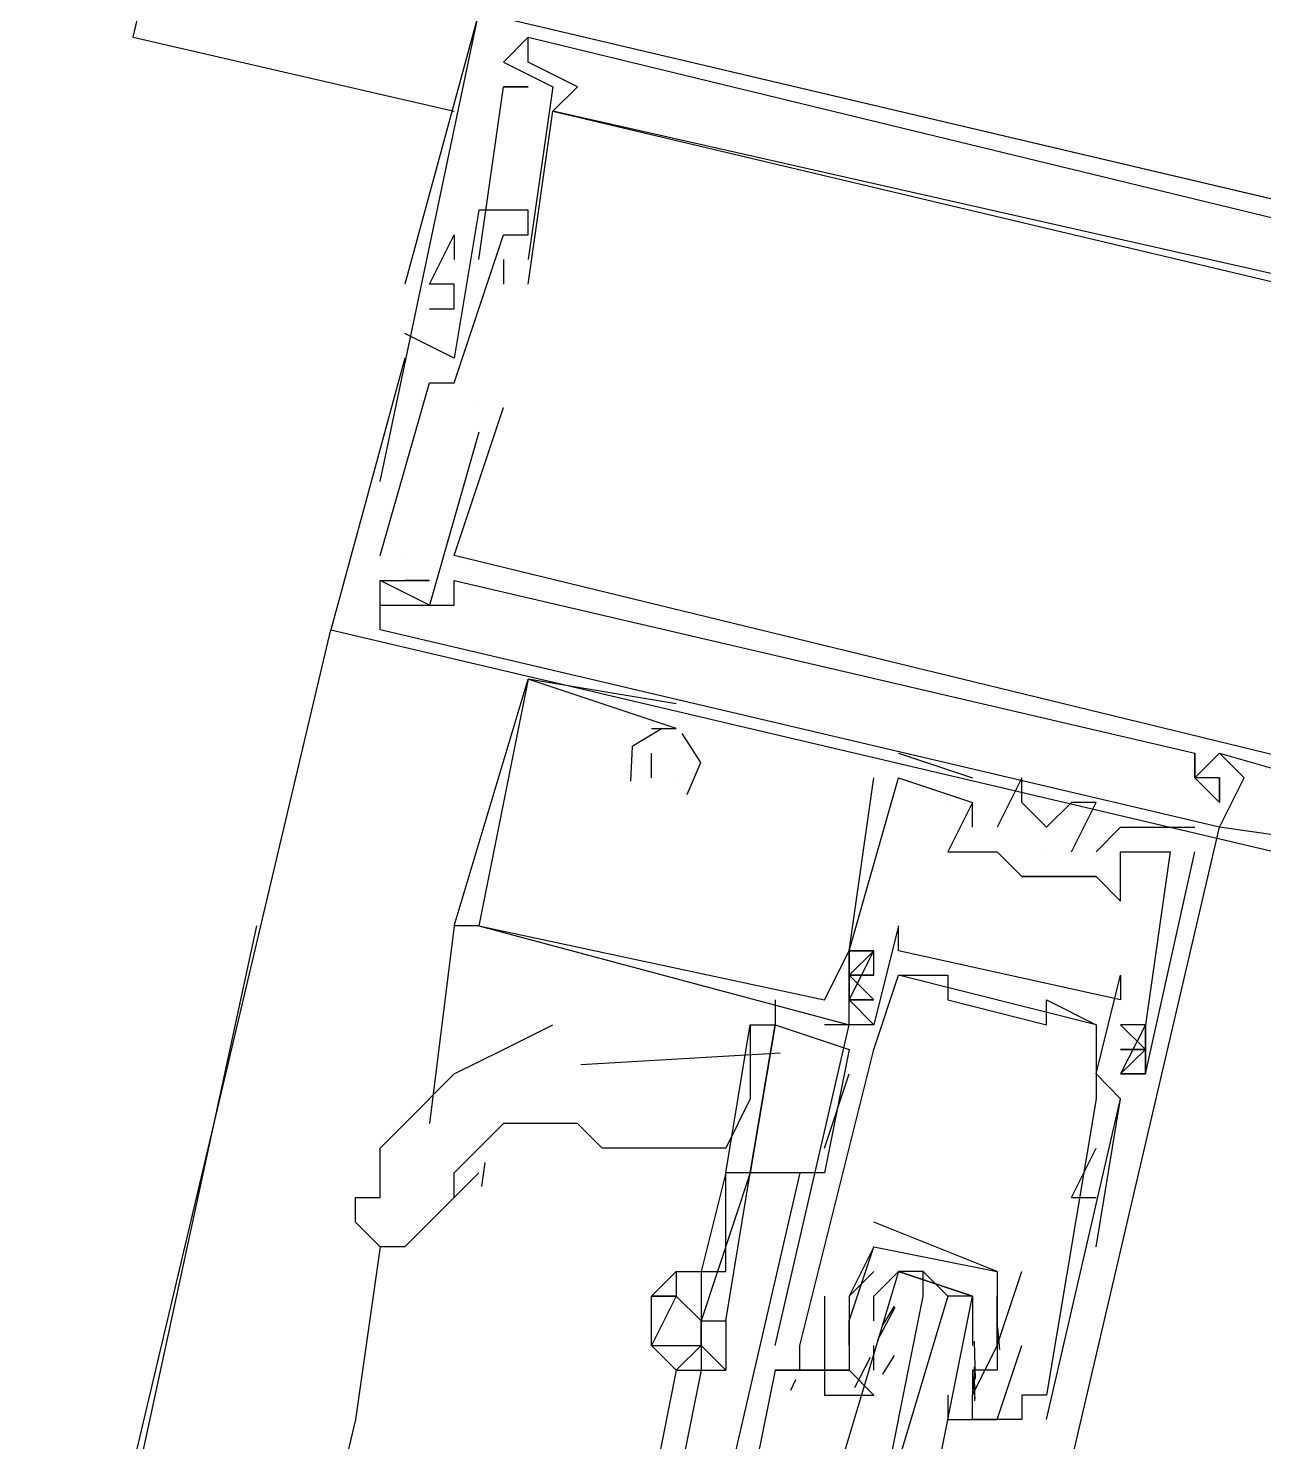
# Model space of a CAD drawing. Header units: feet. Extents: x -84 to 198, y -22 to 181.
# Drawn here: x 67.943 to 68.611, y 17.939 to 18.703 of the extents above; entities that cross this region are included whole.
import ezdxf

# ---------------------------------------------------------------- set-up
doc = ezdxf.new("R2010")
doc.units = ezdxf.units.FT
doc.layers.add('A-LINEA', color=7, linetype='CONTINUOUS')
doc.layers.add('A-MURO-CONCRETO', color=8, linetype='CONTINUOUS')

msp = doc.modelspace()

# ---------------------------------------------------------------- linework, layer by layer
at = {"layer": 'A-LINEA'}
for p, q in [((68, 18.6978), (68.4933, 20.8044)), ((68.1333, 18.4578), (68.1867, 18.7111)), ((68, 18.6978), (68.1733, 18.6578)), ((68.2, 18.6844), (68.2133, 18.6978)), ((68.2, 18.6844), (68.2133, 18.6978)), ((68.2, 18.6844), (68.2133, 18.6978)), ((68.2133, 18.6978), (68.2133, 18.6978)), ((68.2133, 18.6978), (68.2133, 18.6978)), ((68.2133, 18.6978), (68.2133, 18.6978)), ((68.2, 18.6844), (68.2, 18.6844)), ((68.2, 18.6844), (68.2, 18.6844)), ((68.2, 18.6844), (68.2, 18.6844)), ((68.2, 18.6844), (68.2, 18.6844)), ((68.2, 18.6844), (68.2, 18.6844)), ((68.2, 18.6844), (68.2, 18.6844)), ((68.2133, 18.6844), (68.2133, 18.6844)), ((68.2133, 18.6844), (68.2133, 18.6844)), ((68.2133, 18.6844), (68.2133, 18.6844)), ((68.2, 18.6711), (68.2, 18.6711)), ((68.2, 18.6711), (68.2, 18.6711)), ((68.2, 18.6711), (68.2, 18.6711)), ((68.2, 18.6711), (68.2, 18.6711)), ((68.2, 18.6711), (68.2, 18.6711)), ((68.2, 18.6711), (68.2, 18.6711)), ((68.2133, 18.6711), (68.2133, 18.6711)), ((68.2133, 18.6711), (68.2133, 18.6711)), ((68.2133, 18.6711), (68.2133, 18.6711)), ((68.2267, 18.6711), (68.2267, 18.6711)), ((68.2267, 18.6711), (68.2267, 18.6711)), ((68.2267, 18.6711), (68.2267, 18.6711)), ((68.24, 18.6711), (68.24, 18.6711)), ((68.24, 18.6711), (68.24, 18.6711)), ((68.24, 18.6711), (68.24, 18.6711)), ((68.2267, 18.6578), (68.2267, 18.6578)), ((68.2267, 18.6578), (68.2267, 18.6578)), ((68.2267, 18.6578), (68.2267, 18.6578)), ((68.2267, 18.6578), (68.2267, 18.6578)), ((68.2267, 18.6578), (68.2267, 18.6578)), ((68.2267, 18.6578), (68.2267, 18.6578)), ((68.1867, 18.6044), (68.1867, 18.6044)), ((68.1867, 18.6044), (68.1867, 18.6044)), ((68.1867, 18.6044), (68.1867, 18.6044)), ((68.2, 18.6044), (68.2, 18.6044)), ((68.2, 18.6044), (68.2, 18.6044)), ((68.2, 18.6044), (68.2, 18.6044)), ((68.2133, 18.6044), (68.2133, 18.6044)), ((68.2133, 18.6044), (68.2133, 18.6044)), ((68.2133, 18.6044), (68.2133, 18.6044)), ((68.1733, 18.5911), (68.1733, 18.5911)), ((68.1733, 18.5911), (68.1733, 18.5911)), ((68.1733, 18.5911), (68.1733, 18.5911)), ((68.2, 18.5911), (68.2, 18.5911)), ((68.2, 18.5911), (68.2, 18.5911)), ((68.2, 18.5911), (68.2, 18.5911)), ((68.2133, 18.5911), (68.2133, 18.5911)), ((68.2133, 18.5911), (68.2133, 18.5911)), ((68.2133, 18.5911), (68.2133, 18.5911)), ((68.1733, 18.5778), (68.1733, 18.5778)), ((68.1733, 18.5778), (68.1733, 18.5778)), ((68.1733, 18.5778), (68.1733, 18.5778)), ((68.1867, 18.5778), (68.1867, 18.5778)), ((68.1867, 18.5778), (68.1867, 18.5778)), ((68.1867, 18.5778), (68.1867, 18.5778)), ((68.2, 18.5778), (68.2, 18.5644)), ((68.2, 18.5778), (68.2, 18.5778)), ((68.2, 18.5778), (68.2, 18.5644)), ((68.2, 18.5778), (68.2, 18.5778)), ((68.2, 18.5778), (68.2, 18.5644)), ((68.2, 18.5778), (68.2, 18.5778)), ((68.2133, 18.5778), (68.2133, 18.5778)), ((68.2133, 18.5778), (68.2133, 18.5778)), ((68.2133, 18.5778), (68.2133, 18.5778)), ((68.1467, 18.5644), (68.1467, 18.5644)), ((68.1467, 18.5644), (68.1467, 18.5644)), ((68.1467, 18.5644), (68.1467, 18.5644)), ((68.16, 18.5644), (68.16, 18.5644)), ((68.16, 18.5644), (68.16, 18.5644)), ((68.16, 18.5644), (68.16, 18.5644)), ((68.16, 18.5644), (68.16, 18.5644)), ((68.16, 18.5644), (68.16, 18.5644)), ((68.16, 18.5644), (68.16, 18.5644)), ((68.1733, 18.5644), (68.1733, 18.5644)), ((68.1733, 18.5644), (68.1733, 18.5644)), ((68.1733, 18.5644), (68.1733, 18.5644)), ((68.2, 18.5644), (68.2, 18.5644)), ((68.2, 18.5644), (68.2, 18.5644)), ((68.2, 18.5644), (68.2, 18.5644)), ((68.2133, 18.5644), (68.2133, 18.5644)), ((68.2133, 18.5644), (68.2133, 18.5644)), ((68.2133, 18.5644), (68.2133, 18.5644)), ((68.16, 18.5511), (68.16, 18.5511)), ((68.16, 18.5511), (68.16, 18.5511)), ((68.16, 18.5511), (68.16, 18.5511)), ((68.1733, 18.5511), (68.1733, 18.5511)), ((68.1733, 18.5511), (68.1733, 18.5511)), ((68.1733, 18.5511), (68.1733, 18.5511)), ((68.1467, 18.5378), (68.1467, 18.5378)), ((68.1467, 18.5378), (68.1467, 18.5378)), ((68.1467, 18.5378), (68.1467, 18.5378)), ((68.1467, 18.5244), (68.1467, 18.5244)), ((68.1467, 18.5244), (68.1467, 18.5244)), ((68.1467, 18.5244), (68.1467, 18.5244)), ((68.1733, 18.5244), (68.1733, 18.5244)), ((68.1733, 18.5244), (68.1733, 18.5244)), ((68.1733, 18.5244), (68.1733, 18.5244)), ((68.16, 18.5111), (68.16, 18.5111)), ((68.16, 18.5111), (68.16, 18.5111)), ((68.16, 18.5111), (68.16, 18.5111)), ((68.1733, 18.5111), (68.1733, 18.5111)), ((68.1733, 18.5111), (68.1733, 18.5111)), ((68.1733, 18.5111), (68.1733, 18.5111)), ((68.1867, 18.4978), (68.1867, 18.4978)), ((68.1867, 18.4978), (68.1867, 18.4978)), ((68.1867, 18.4978), (68.1867, 18.4978)), ((68.1867, 18.4978), (68.1867, 18.4978)), ((68.1867, 18.4978), (68.1867, 18.4978)), ((68.1867, 18.4978), (68.1867, 18.4978)), ((68.2, 18.4978), (68.2, 18.4978)), ((68.2, 18.4978), (68.2, 18.4978)), ((68.2, 18.4978), (68.2, 18.4978)), ((68.1867, 18.4844), (68.1867, 18.4844)), ((68.1867, 18.4844), (68.1867, 18.4844)), ((68.1867, 18.4844), (68.1867, 18.4844)), ((68.1333, 18.4178), (68.1333, 18.4178)), ((68.1333, 18.4178), (68.1333, 18.4178)), ((68.1333, 18.4178), (68.1333, 18.4178)), ((68.1467, 18.4178), (68.1467, 18.4178)), ((68.1467, 18.4178), (68.1467, 18.4178)), ((68.1467, 18.4178), (68.1467, 18.4178)), ((68.1733, 18.4178), (68.1733, 18.4178)), ((68.1733, 18.4178), (68.1733, 18.4178)), ((68.1733, 18.4178), (68.1733, 18.4178)), ((68.1333, 18.4044), (68.1333, 18.4044)), ((68.1333, 18.4044), (68.1333, 18.4044)), ((68.1333, 18.4044), (68.1333, 18.4044)), ((68.1333, 18.4044), (68.1333, 18.4044)), ((68.1333, 18.4044), (68.1333, 18.4044)), ((68.1333, 18.4044), (68.1333, 18.4044)), ((68.1467, 18.4044), (68.1467, 18.4044)), ((68.1467, 18.4044), (68.1467, 18.4044)), ((68.1467, 18.4044), (68.1467, 18.4044)), ((68.16, 18.4044), (68.16, 18.4044)), ((68.16, 18.4044), (68.16, 18.4044)), ((68.16, 18.4044), (68.16, 18.4044)), ((68.1733, 18.4044), (68.1733, 18.4044)), ((68.1733, 18.4044), (68.1733, 18.4044)), ((68.1733, 18.4044), (68.1733, 18.4044)), ((68.1333, 18.3911), (68.1333, 18.3911)), ((68.1333, 18.3911), (68.1333, 18.3911)), ((68.1333, 18.3911), (68.1333, 18.3911)), ((68.1467, 18.3911), (68.1467, 18.3911)), ((68.1467, 18.3911), (68.1467, 18.3911)), ((68.1467, 18.3911), (68.1467, 18.3911)), ((68.16, 18.3911), (68.16, 18.3911)), ((68.16, 18.3911), (68.16, 18.3911)), ((68.16, 18.3911), (68.16, 18.3911)), ((68.1733, 18.3911), (68.1733, 18.3911)), ((68.1733, 18.3911), (68.1733, 18.3911)), ((68.1733, 18.3911), (68.1733, 18.3911)), ((66.36, 10.9911), (68.1067, 18.3778)), ((68.1067, 18.3778), (68.1067, 18.3778)), ((68.1067, 18.3778), (68.1067, 18.3778)), ((68.1067, 18.3778), (68.1067, 18.3778)), ((68.1333, 18.3778), (68.1333, 18.3778)), ((68.1333, 18.3778), (68.1333, 18.3778)), ((68.1333, 18.3778), (68.1333, 18.3778)), ((68.1733, 18.2178), (68.2133, 18.3511)), ((68.1733, 18.2178), (68.2133, 18.3511)), ((68.1733, 18.2178), (68.2133, 18.3511)), ((68.2933, 18.3378), (68.2133, 18.3511)), ((68.2133, 18.3511), (68.2133, 18.3511)), ((68.2133, 18.3511), (68.2133, 18.3511)), ((68.2933, 18.3378), (68.2133, 18.3511)), ((68.2133, 18.3511), (68.2133, 18.3511)), ((68.2133, 18.3511), (68.2133, 18.3511)), ((68.2933, 18.3378), (68.2133, 18.3511)), ((68.2133, 18.3511), (68.2133, 18.3511)), ((68.2133, 18.3511), (68.2133, 18.3511)), ((68.2933, 18.3378), (68.2933, 18.3378)), ((68.2933, 18.3378), (68.2933, 18.3378)), ((68.2933, 18.3378), (68.2933, 18.3378)), ((68.28, 18.3244), (68.28, 18.3244)), ((68.28, 18.3244), (68.28, 18.3244)), ((68.28, 18.3244), (68.28, 18.3244)), ((68.2933, 18.3244), (68.2933, 18.3244)), ((68.2933, 18.3244), (68.2933, 18.3244)), ((68.2933, 18.3244), (68.2933, 18.3244)), ((68.2933, 18.3244), (68.2933, 18.3244)), ((68.2933, 18.3244), (68.2933, 18.3244)), ((68.2933, 18.3244), (68.2933, 18.3244)), ((68.2933, 18.3244), (68.2933, 18.3244)), ((68.2933, 18.3244), (68.2933, 18.3244)), ((68.2933, 18.3244), (68.2933, 18.3244)), ((68.28, 18.3111), (68.28, 18.3111)), ((68.28, 18.3111), (68.28, 18.3111)), ((68.28, 18.3111), (68.28, 18.3111)), ((68.4133, 18.3111), (68.4533, 18.2978)), ((68.4133, 18.3111), (68.4133, 18.3111)), ((68.4133, 18.3111), (68.4533, 18.2978)), ((68.4133, 18.3111), (68.4133, 18.3111)), ((68.4133, 18.3111), (68.4533, 18.2978)), ((68.4133, 18.3111), (68.4133, 18.3111)), ((68.5733, 18.3111), (68.5733, 18.3111)), ((68.5733, 18.3111), (68.5733, 18.3111)), ((68.5733, 18.3111), (68.5733, 18.3111)), ((68.5867, 18.3111), (68.5867, 18.3111)), ((68.5867, 18.3111), (68.5867, 18.3111)), ((68.5867, 18.3111), (68.5867, 18.3111)), ((68.5867, 18.3111), (68.5867, 18.3111)), ((68.5867, 18.3111), (68.5867, 18.3111)), ((68.5867, 18.3111), (68.5867, 18.3111)), ((68.28, 18.2978), (68.28, 18.2978)), ((68.28, 18.2978), (68.28, 18.2978)), ((68.28, 18.2978), (68.28, 18.2978)), ((68.2933, 18.2978), (68.2933, 18.2978)), ((68.2933, 18.2978), (68.2933, 18.2978)), ((68.2933, 18.2978), (68.2933, 18.2978)), ((68.2933, 18.2978), (68.2933, 18.2978)), ((68.2933, 18.2978), (68.2933, 18.2978)), ((68.2933, 18.2978), (68.2933, 18.2978)), ((68.4, 18.2978), (68.4, 18.2978)), ((68.4, 18.2978), (68.4, 18.2978)), ((68.4, 18.2978), (68.4, 18.2978)), ((68.4133, 18.2978), (68.4133, 18.2978)), ((68.4133, 18.2978), (68.4133, 18.2978)), ((68.4133, 18.2978), (68.4133, 18.2978)), ((68.4133, 18.2978), (68.4133, 18.2978)), ((68.4133, 18.2978), (68.4133, 18.2978)), ((68.4133, 18.2978), (68.4133, 18.2978)), ((68.4533, 18.2978), (68.4533, 18.2978)), ((68.4533, 18.2978), (68.4533, 18.2978)), ((68.4533, 18.2978), (68.4533, 18.2978)), ((68.48, 18.2978), (68.48, 18.2978)), ((68.48, 18.2978), (68.48, 18.2978)), ((68.48, 18.2978), (68.48, 18.2978)), ((68.5733, 18.2978), (68.5733, 18.2978)), ((68.5733, 18.2978), (68.5733, 18.2978)), ((68.5733, 18.2978), (68.5733, 18.2978)), ((68.5733, 18.2978), (68.5733, 18.2978)), ((68.5733, 18.2978), (68.5733, 18.2978)), ((68.5733, 18.2978), (68.5733, 18.2978)), ((68.5867, 18.2978), (68.5867, 18.2978)), ((68.5867, 18.2978), (68.5867, 18.2844)), ((68.5867, 18.2978), (68.5867, 18.2978)), ((68.5867, 18.2978), (68.5867, 18.2978)), ((68.5867, 18.2978), (68.5867, 18.2844)), ((68.5867, 18.2978), (68.5867, 18.2978)), ((68.5867, 18.2978), (68.5867, 18.2978)), ((68.5867, 18.2978), (68.5867, 18.2844)), ((68.5867, 18.2978), (68.5867, 18.2978)), ((68.6, 18.2978), (68.6, 18.2978)), ((68.6, 18.2978), (68.6, 18.2978)), ((68.6, 18.2978), (68.6, 18.2978)), ((68.44, 18.2844), (68.44, 18.2844)), ((68.44, 18.2844), (68.44, 18.2844)), ((68.44, 18.2844), (68.44, 18.2844)), ((68.4533, 18.2844), (68.4533, 18.2844)), ((68.4533, 18.2844), (68.4533, 18.2844)), ((68.4533, 18.2844), (68.4533, 18.2844)), ((68.4533, 18.2844), (68.4533, 18.2844)), ((68.4533, 18.2844), (68.4533, 18.2844)), ((68.4533, 18.2844), (68.4533, 18.2844)), ((68.48, 18.2844), (68.48, 18.2844)), ((68.48, 18.2844), (68.48, 18.2844)), ((68.48, 18.2844), (68.48, 18.2844)), ((68.5067, 18.2844), (68.5067, 18.2844)), ((68.5067, 18.2844), (68.5067, 18.2844)), ((68.5067, 18.2844), (68.5067, 18.2844)), ((68.52, 18.2844), (68.52, 18.2844)), ((68.52, 18.2844), (68.52, 18.2844)), ((68.52, 18.2844), (68.52, 18.2844)), ((68.5867, 18.2844), (68.5867, 18.2844)), ((68.5867, 18.2844), (68.5867, 18.2844)), ((68.5867, 18.2844), (68.5867, 18.2844)), ((68.5867, 18.2844), (68.5867, 18.2844)), ((68.5867, 18.2844), (68.5867, 18.2844)), ((68.5867, 18.2844), (68.5867, 18.2844)), ((68.4533, 18.2711), (68.4533, 18.2711)), ((68.4533, 18.2711), (68.4533, 18.2711)), ((68.4533, 18.2711), (68.4533, 18.2711)), ((68.4667, 18.2711), (68.4667, 18.2711)), ((68.4667, 18.2711), (68.4667, 18.2711)), ((68.4667, 18.2711), (68.4667, 18.2711)), ((68.4933, 18.2711), (68.4933, 18.2711)), ((68.4933, 18.2711), (68.4933, 18.2711)), ((68.4933, 18.2711), (68.4933, 18.2711)), ((68.4933, 17.8711), (68.5867, 18.2711)), ((68.5333, 18.2711), (68.5333, 18.2711)), ((68.5333, 18.2711), (68.5333, 18.2711)), ((68.5333, 18.2711), (68.5333, 18.2711)), ((68.5733, 18.2711), (68.5733, 18.2711)), ((68.5733, 18.2711), (68.5733, 18.2711)), ((68.5733, 18.2711), (68.5733, 18.2711)), ((68.5867, 18.2711), (68.5867, 18.2711)), ((68.5867, 18.2711), (68.5867, 18.2711)), ((68.5867, 18.2711), (68.5867, 18.2711)), ((68.5867, 18.2711), (68.5867, 18.2711)), ((68.5867, 18.2711), (68.5867, 18.2711)), ((68.5867, 18.2711), (68.5867, 18.2711)), ((68.6, 18.2711), (68.6, 18.2711)), ((68.6, 18.2711), (68.6, 18.2711)), ((68.6, 18.2711), (68.6, 18.2711)), ((68.44, 18.2578), (68.44, 18.2578)), ((68.44, 18.2578), (68.44, 18.2578)), ((68.44, 18.2578), (68.44, 18.2578)), ((68.4533, 18.2578), (68.4533, 18.2578)), ((68.4533, 18.2578), (68.4667, 18.2578)), ((68.4533, 18.2578), (68.4533, 18.2578)), ((68.4533, 18.2578), (68.4533, 18.2578)), ((68.4667, 18.2578), (68.4667, 18.2578)), ((68.4667, 18.2578), (68.4667, 18.2578)), ((68.4667, 18.2578), (68.4667, 18.2578)), ((68.4933, 18.2578), (68.4933, 18.2578)), ((68.4933, 18.2578), (68.4933, 18.2578)), ((68.4933, 18.2578), (68.4933, 18.2578)), ((68.5067, 18.2578), (68.5067, 18.2578)), ((68.5067, 18.2578), (68.5067, 18.2578)), ((68.5067, 18.2578), (68.5067, 18.2578)), ((68.52, 18.2578), (68.52, 18.2578)), ((68.52, 18.2578), (68.52, 18.2578)), ((68.52, 18.2578), (68.52, 18.2578)), ((68.5333, 18.2578), (68.5333, 18.2578)), ((68.5333, 18.2578), (68.5333, 18.2578)), ((68.5333, 18.2578), (68.5333, 18.2578)), ((68.56, 18.2578), (68.56, 18.2578)), ((68.56, 18.2578), (68.56, 18.2578)), ((68.56, 18.2578), (68.56, 18.2578)), ((68.5733, 18.2578), (68.5733, 18.2578)), ((68.5733, 18.2578), (68.5733, 18.2578)), ((68.5733, 18.2578), (68.5733, 18.2578)), ((68.48, 18.2444), (68.48, 18.2444)), ((68.48, 18.2444), (68.4933, 18.2444)), ((68.48, 18.2444), (68.48, 18.2444)), ((68.48, 18.2444), (68.48, 18.2444)), ((68.4933, 18.2444), (68.4933, 18.2444)), ((68.4933, 18.2444), (68.4933, 18.2444)), ((68.4933, 18.2444), (68.4933, 18.2444)), ((68.5067, 18.2444), (68.5067, 18.2444)), ((68.5067, 18.2444), (68.5067, 18.2444)), ((68.5067, 18.2444), (68.5067, 18.2444)), ((68.52, 18.2444), (68.52, 18.2444)), ((68.52, 18.2444), (68.52, 18.2444)), ((68.52, 18.2444), (68.52, 18.2444)), ((68.5333, 18.2311), (68.5333, 18.2311)), ((68.5333, 18.2311), (68.5333, 18.2311)), ((68.5333, 18.2311), (68.5333, 18.2311)), ((67.96, 17.7244), (68.0667, 18.2178)), ((68.1733, 18.2178), (68.16, 18.1111)), ((68.1867, 18.2178), (68.1733, 18.2178)), ((68.1733, 18.2178), (68.1733, 18.2178)), ((68.1867, 18.2178), (68.1733, 18.2178)), ((68.1733, 18.2178), (68.1733, 18.2178)), ((68.1867, 18.2178), (68.1733, 18.2178)), ((68.1733, 18.2178), (68.1733, 18.2178)), ((68.1867, 18.2178), (68.1867, 18.2178)), ((68.1867, 18.2178), (68.1867, 18.2178)), ((68.1867, 18.2178), (68.1867, 18.2178)), ((68.1867, 18.2178), (68.1867, 18.2178)), ((68.1867, 18.2178), (68.1867, 18.2178)), ((68.1867, 18.2178), (68.1867, 18.2178)), ((68.4133, 18.2178), (68.4133, 18.2178)), ((68.3867, 18.2044), (68.3867, 18.2044)), ((68.3867, 18.2044), (68.3867, 18.2044)), ((68.3867, 18.2044), (68.3867, 18.2044)), ((68.3867, 18.2044), (68.3867, 18.2044)), ((68.3867, 18.2044), (68.3867, 18.2044)), ((68.3867, 18.2044), (68.3867, 18.2044)), ((68.3867, 18.2044), (68.3867, 18.2044)), ((68.3867, 18.2044), (68.3867, 18.2044)), ((68.3867, 18.2044), (68.3867, 18.2044)), ((68.4, 18.2044), (68.4, 18.2044)), ((68.4, 18.2044), (68.4, 18.2044)), ((68.4, 18.2044), (68.4, 18.2044)), ((68.4, 18.2044), (68.4, 18.2044)), ((68.4, 18.2044), (68.4, 18.2044)), ((68.4, 18.2044), (68.4, 18.2044)), ((68.4133, 18.2044), (68.4133, 18.2044)), ((68.3867, 18.1911), (68.4, 18.1911)), ((68.4, 18.1911), (68.3867, 18.1911)), ((68.3867, 18.1911), (68.3867, 18.1911)), ((68.3867, 18.1911), (68.4, 18.1911)), ((68.4, 18.1911), (68.3867, 18.1911)), ((68.3867, 18.1911), (68.3867, 18.1911)), ((68.3867, 18.1911), (68.4, 18.1911)), ((68.4, 18.1911), (68.3867, 18.1911)), ((68.3867, 18.1911), (68.3867, 18.1911)), ((68.4, 18.1911), (68.4, 18.1911)), ((68.4, 18.1911), (68.4, 18.1911)), ((68.4, 18.1911), (68.4, 18.1911)), ((68.4, 18.1911), (68.4, 18.1911)), ((68.4, 18.1911), (68.4, 18.1911)), ((68.4, 18.1911), (68.4, 18.1911)), ((68.4133, 18.1911), (68.4133, 18.1911)), ((68.52, 18.1644), (68.4133, 18.1911)), ((68.52, 18.1644), (68.4133, 18.1911)), ((68.52, 18.1644), (68.4133, 18.1911)), ((68.4267, 18.1911), (68.4267, 18.1911)), ((68.44, 18.1911), (68.44, 18.1911)), ((68.5333, 18.1911), (68.5333, 18.1911)), ((68.3467, 18.1778), (68.3467, 18.1644)), ((68.3733, 18.1778), (68.3733, 18.1778)), ((68.3733, 18.1778), (68.3733, 18.1778)), ((68.3733, 18.1778), (68.3733, 18.1778)), ((68.3867, 18.1778), (68.4, 18.1644)), ((68.3867, 18.1778), (68.3867, 18.1778)), ((68.3867, 18.1778), (68.4, 18.1644)), ((68.3867, 18.1778), (68.3867, 18.1778)), ((68.3867, 18.1778), (68.4, 18.1644)), ((68.3867, 18.1778), (68.3867, 18.1778)), ((68.44, 18.1778), (68.44, 18.1778)), ((68.4933, 18.1778), (68.4933, 18.1778)), ((68.5333, 18.1778), (68.5333, 18.1778)), ((68.3467, 17.9911), (68.3867, 18.1644)), ((68.3867, 18.1644), (68.3733, 18.1644)), ((68.3867, 18.1644), (68.3867, 18.1644)), ((68.3867, 18.1644), (68.3867, 18.1644)), ((68.3867, 18.1644), (68.3867, 18.1644)), ((68.3867, 18.1644), (68.3867, 18.1644)), ((68.4, 18.1644), (68.4, 18.1644)), ((68.4933, 18.1644), (68.4933, 18.1644)), ((68.52, 18.1644), (68.52, 18.1644)), ((68.5467, 18.1644), (68.5333, 18.1644)), ((68.5467, 18.1644), (68.5467, 18.1644)), ((68.5467, 18.1644), (68.5467, 18.1644)), ((68.5467, 18.1644), (68.5467, 18.1644)), ((68.5467, 18.1644), (68.5467, 18.1644)), ((68.5467, 18.1644), (68.5467, 18.1644)), ((68.5467, 18.1644), (68.5467, 18.1644)), ((68.5467, 18.1644), (68.5467, 18.1511)), ((68.3495, 18.149), (68.2418, 18.1428)), ((68.3867, 18.1511), (68.3733, 18.0844)), ((68.4, 18.1511), (68.4, 18.1511)), ((68.5467, 18.1511), (68.5467, 18.1511)), ((68.5467, 18.1511), (68.5467, 18.1511)), ((68.5467, 18.1511), (68.5467, 18.1511)), ((68.3733, 18.0978), (68.3867, 18.1378)), ((68.52, 18.1378), (68.52, 18.1378)), ((68.5333, 18.1378), (68.5333, 18.1378)), ((68.5333, 18.1378), (68.5333, 18.1378)), ((68.5333, 18.1378), (68.5333, 18.1378)), ((68.5333, 18.1378), (68.5333, 18.1378)), ((68.5333, 18.1378), (68.5333, 18.1378)), ((68.5333, 18.1378), (68.5333, 18.1378)), ((68.5333, 18.1378), (68.5333, 18.1378)), ((68.5467, 18.1378), (68.5467, 18.1378)), ((68.5467, 18.1378), (68.5467, 18.1378)), ((68.5467, 18.1378), (68.5467, 18.1378)), ((68.5467, 18.1378), (68.5467, 18.1378)), ((68.5467, 18.1378), (68.5467, 18.1378)), ((68.5467, 18.1378), (68.5467, 18.1378)), ((68.5467, 18.1378), (68.5467, 18.1378)), ((68.5467, 18.1378), (68.5467, 18.1378)), ((68.5467, 18.1378), (68.5467, 18.1378)), ((68.16, 18.1244), (68.16, 18.1244)), ((68.52, 18.1244), (68.52, 18.1244)), ((68.52, 18.0444), (68.5333, 18.1244)), ((68.52, 18.0444), (68.5333, 18.1244)), ((68.5333, 18.1244), (68.5333, 18.1244)), ((68.32, 18.0978), (68.32, 18.0978)), ((68.32, 18.0978), (68.32, 18.0978)), ((68.32, 18.0978), (68.32, 18.0978)), ((68.5067, 18.0711), (68.52, 18.0978)), ((68.52, 18.0978), (68.52, 18.0978)), ((68.1899, 18.09), (68.1881, 18.0771)), ((68.1867, 18.0844), (68.1733, 18.0711)), ((68.32, 18.0844), (68.3067, 18.0311)), ((68.36, 18.0844), (68.32, 17.9111)), ((68.32, 18.0311), (68.32, 18.0844)), ((68.3333, 18.0844), (68.3333, 18.0844)), ((68.5067, 18.0711), (68.52, 18.0711)), ((68.4, 18.0578), (68.4, 18.0578)), ((68.1333, 18.0444), (68.12, 17.9511)), ((68.4, 18.0444), (68.4, 18.0444)), ((68.4, 18.0444), (68.4, 18.0444)), ((68.4533, 18.0178), (68.4133, 18.0311)), ((68.4267, 18.0311), (68.44, 18.0178)), ((68.4667, 18.0311), (68.4667, 18.0311)), ((68.4667, 18.0311), (68.4667, 18.0311)), ((68.48, 18.0311), (68.48, 18.0311)), ((68.28, 18.0178), (68.28, 18.0178)), ((68.3733, 18.0178), (68.3733, 18.0178)), ((68.3867, 18.0178), (68.3867, 18.0178)), ((68.4, 18.0178), (68.4, 18.0178)), ((68.402, 17.9939), (68.4116, 18.0119)), ((68.4048, 18.0022), (68.4111, 18.0124)), ((68.3867, 18.0044), (68.3867, 18.0044)), ((68.3867, 18.0044), (68.3867, 18.0044)), ((68.4533, 18.0044), (68.4533, 18.0044)), ((68.4668, 18.0009), (68.4678, 17.989)), ((68.3467, 17.9911), (68.3467, 17.9911)), ((68.36, 17.9911), (68.36, 17.9911)), ((68.36, 17.9911), (68.36, 17.9911)), ((68.3867, 17.9911), (68.3867, 17.9911)), ((68.4, 17.9911), (68.4, 17.9911)), ((68.4, 17.9778), (68.4, 17.9911)), ((68.4542, 17.9934), (68.4548, 17.973)), ((68.4667, 17.9911), (68.4667, 17.9911)), ((68.4667, 17.9911), (68.4667, 17.9911)), ((68.48, 17.9911), (68.48, 17.9911)), ((68.3897, 17.9685), (68.3982, 17.9848)), ((68.4048, 17.9756), (68.4111, 17.9857)), ((68.2933, 17.9778), (68.28, 17.9111)), ((68.3067, 17.9778), (68.2933, 17.9111)), ((68.3467, 17.9778), (68.3467, 17.9778)), ((68.3467, 17.9778), (68.36, 17.9778)), ((68.3467, 17.9778), (68.36, 17.9778)), ((68.3467, 17.9778), (68.36, 17.9778)), ((68.3551, 17.9671), (68.3579, 17.9727)), ((68.3551, 17.9671), (68.3579, 17.9727)), ((68.3551, 17.9671), (68.3579, 17.9727)), ((68.36, 17.9778), (68.36, 17.9778)), ((68.3733, 17.9778), (68.3733, 17.9778)), ((68.3867, 17.9778), (68.3867, 17.9778)), ((68.4, 17.9778), (68.4, 17.9778)), ((68.4533, 17.9778), (68.4533, 17.9778)), ((68.4533, 17.9778), (68.4533, 17.9644)), ((68.4533, 17.9778), (68.4533, 17.9778)), ((68.4535, 17.9742), (68.4545, 17.9624)), ((68.4541, 17.9796), (68.4544, 17.9613)), ((68.4667, 17.9778), (68.4667, 17.9778)), ((68.4533, 17.9644), (68.4533, 17.9644)), ((68.48, 17.9644), (68.48, 17.9644)), ((68.4933, 17.9644), (68.4933, 17.9644)), ((68.12, 17.9511), (67.36, 14.7778)), ((68.4533, 17.9511), (68.4533, 17.9511)), ((68.4667, 17.9511), (68.4667, 17.9511)), ((68.48, 17.9511), (68.48, 17.9511)), ((68.48, 17.9511), (68.48, 17.9511)), ((68.4933, 17.9511), (68.4933, 17.9511))]:
    msp.add_line(p, q, dxfattribs=at)
for points in [[(72.8667, 19.3111), (72.4933, 17.6978), (68.1867, 18.7111), (68.5733, 20.3378), (72.8667, 19.3111)], [(68.8667, 18.5511), (68.1867, 18.7111), (68.1467, 18.5644)], [(68.8667, 18.5511), (68.1867, 18.7111), (68.1467, 18.5644)], [(68.8667, 18.5511), (68.1867, 18.7111), (68.1467, 18.5644)], [(68.7467, 18.5644), (68.7333, 18.5378), (68.64, 18.5644), (68.64, 18.5778), (68.6533, 18.5778), (68.64, 18.5778), (68.64, 18.5644), (68.2267, 18.6578), (68.24, 18.6711), (68.2133, 18.6844), (68.2133, 18.6978), (68.2, 18.6844), (68.2267, 18.6711), (68.2133, 18.5778)], [(68.7467, 18.5644), (68.7333, 18.5378), (68.64, 18.5644), (68.64, 18.5778), (68.6533, 18.5778), (68.64, 18.5778), (68.64, 18.5644), (68.2267, 18.6578), (68.24, 18.6711), (68.2133, 18.6844), (68.2133, 18.6978), (68.2, 18.6844), (68.2267, 18.6711), (68.2133, 18.5778)], [(68.7467, 18.5644), (68.7333, 18.5378), (68.64, 18.5644), (68.64, 18.5778), (68.6533, 18.5778), (68.64, 18.5778), (68.64, 18.5644), (68.2267, 18.6578), (68.24, 18.6711), (68.2133, 18.6844), (68.2133, 18.6978), (68.2, 18.6844), (68.2267, 18.6711), (68.2133, 18.5778)], [(68.2133, 18.6978), (68.6533, 18.5911), (68.6533, 18.5778), (68.64, 18.5778), (68.64, 18.5644), (68.6533, 18.5644), (68.6667, 18.5911), (68.7467, 18.5644), (68.7333, 18.5111), (68.7467, 18.5111)], [(68.2133, 18.6978), (68.6533, 18.5911), (68.6533, 18.5778), (68.64, 18.5778), (68.64, 18.5644), (68.6533, 18.5644), (68.6667, 18.5911), (68.7467, 18.5644), (68.7333, 18.5111), (68.7467, 18.5111)], [(68.2133, 18.6978), (68.6533, 18.5911), (68.6533, 18.5778), (68.64, 18.5778), (68.64, 18.5644), (68.6533, 18.5644), (68.6667, 18.5911), (68.7467, 18.5644), (68.7333, 18.5111), (68.7467, 18.5111)], [(68.1867, 18.5778), (68.2, 18.6711), (68.2133, 18.6711), (68.2, 18.6711)], [(68.1867, 18.5778), (68.2, 18.6711), (68.2133, 18.6711), (68.2, 18.6711)], [(68.1867, 18.5778), (68.2, 18.6711), (68.2133, 18.6711), (68.2, 18.6711)], [(68.2133, 18.5644), (68.2267, 18.6578), (68.7333, 18.5378), (68.7067, 18.4444), (68.7067, 18.4444), (68.72, 18.4578), (68.7333, 18.5378)], [(68.2133, 18.5644), (68.2267, 18.6578), (68.7333, 18.5378), (68.7067, 18.4444), (68.7067, 18.4444), (68.72, 18.4578), (68.7333, 18.5378)], [(68.2133, 18.5644), (68.2267, 18.6578), (68.7333, 18.5378), (68.7067, 18.4444), (68.7067, 18.4444), (68.72, 18.4578), (68.7333, 18.5378)], [(68.1333, 18.4178), (68.16, 18.5111), (68.1733, 18.5111), (68.2, 18.5911), (68.2133, 18.5911), (68.2133, 18.6044)], [(68.1333, 18.4178), (68.16, 18.5111), (68.1733, 18.5111), (68.2, 18.5911), (68.2133, 18.5911), (68.2133, 18.6044)], [(68.1333, 18.4178), (68.16, 18.5111), (68.1733, 18.5111), (68.2, 18.5911), (68.2133, 18.5911), (68.2133, 18.6044)], [(68.2133, 18.6044), (68.1867, 18.6044), (68.1733, 18.5244), (68.1467, 18.5378)], [(68.2133, 18.6044), (68.1867, 18.6044), (68.1733, 18.5244), (68.1467, 18.5378)], [(68.2133, 18.6044), (68.1867, 18.6044), (68.1733, 18.5244), (68.1467, 18.5378)], [(68.16, 18.5511), (68.1733, 18.5511), (68.1733, 18.5644), (68.16, 18.5644), (68.1733, 18.5911), (68.1733, 18.5778)], [(68.16, 18.5511), (68.1733, 18.5511), (68.1733, 18.5644), (68.16, 18.5644), (68.1733, 18.5911), (68.1733, 18.5778)], [(68.16, 18.5511), (68.1733, 18.5511), (68.1733, 18.5644), (68.16, 18.5644), (68.1733, 18.5911), (68.1733, 18.5778)], [(68.1467, 18.5244), (68.1067, 18.3778), (68.7867, 18.2178)], [(68.1467, 18.5244), (68.1067, 18.3778), (68.7867, 18.2178)], [(68.1467, 18.5244), (68.1067, 18.3778), (68.7867, 18.2178)], [(68.68, 18.2978), (68.6933, 18.3644), (68.7067, 18.3644), (68.6933, 18.3778), (68.6933, 18.3778), (68.6667, 18.2978), (68.1733, 18.4178), (68.2, 18.4978)], [(68.68, 18.2978), (68.6933, 18.3644), (68.7067, 18.3644), (68.6933, 18.3778), (68.6933, 18.3778), (68.6667, 18.2978), (68.1733, 18.4178), (68.2, 18.4978)], [(68.68, 18.2978), (68.6933, 18.3644), (68.7067, 18.3644), (68.6933, 18.3778), (68.6933, 18.3778), (68.6667, 18.2978), (68.1733, 18.4178), (68.2, 18.4978)], [(68.1867, 18.4844), (68.16, 18.3911), (68.1333, 18.4044)], [(68.1867, 18.4844), (68.16, 18.3911), (68.1333, 18.4044)], [(68.1867, 18.4844), (68.16, 18.3911), (68.1333, 18.4044)], [(68.7333, 18.4711), (68.72, 18.4711), (68.7333, 18.4711), (68.68, 18.2578), (68.5867, 18.2711)], [(68.7333, 18.4711), (68.72, 18.4711), (68.7333, 18.4711), (68.68, 18.2578), (68.5867, 18.2711)], [(68.7333, 18.4711), (68.72, 18.4711), (68.7333, 18.4711), (68.68, 18.2578), (68.5867, 18.2711)], [(68.1333, 18.3911), (68.1467, 18.3911), (68.1733, 18.3911), (68.1733, 18.4044), (68.5733, 18.3111), (68.5733, 18.2978), (68.5867, 18.2844), (68.5867, 18.2978), (68.5733, 18.2978), (68.5867, 18.3111), (68.68, 18.2844)], [(68.5867, 18.2711), (68.1333, 18.3778), (68.1333, 18.4044), (68.16, 18.4044), (68.1467, 18.4044)], [(68.1333, 18.3911), (68.1467, 18.3911), (68.1733, 18.3911), (68.1733, 18.4044), (68.5733, 18.3111), (68.5733, 18.2978), (68.5867, 18.2844), (68.5867, 18.2978), (68.5733, 18.2978), (68.5867, 18.3111), (68.68, 18.2844)], [(68.5867, 18.2711), (68.1333, 18.3778), (68.1333, 18.4044), (68.16, 18.4044), (68.1467, 18.4044)], [(68.1333, 18.3911), (68.1467, 18.3911), (68.1733, 18.3911), (68.1733, 18.4044), (68.5733, 18.3111), (68.5733, 18.2978), (68.5867, 18.2844), (68.5867, 18.2978), (68.5733, 18.2978), (68.5867, 18.3111), (68.68, 18.2844)], [(68.5867, 18.2711), (68.1333, 18.3778), (68.1333, 18.4044), (68.16, 18.4044), (68.1467, 18.4044)], [(68.28, 18.3244), (68.2933, 18.3244), (68.2133, 18.3511), (68.1867, 18.2178), (68.3733, 18.1778), (68.3867, 18.2044), (68.3867, 18.2044), (68.4, 18.2978)], [(68.28, 18.3244), (68.2933, 18.3244), (68.2133, 18.3511), (68.1867, 18.2178), (68.3733, 18.1778), (68.3867, 18.2044), (68.3867, 18.2044), (68.4, 18.2978)], [(68.28, 18.3244), (68.2933, 18.3244), (68.2133, 18.3511), (68.1867, 18.2178), (68.3733, 18.1778), (68.3867, 18.2044), (68.3867, 18.2044), (68.4, 18.2978)], [(68.2856, 18.3244), (68.2695, 18.3147), (68.2686, 18.296)], [(68.2856, 18.3244), (68.2695, 18.3147), (68.2686, 18.296)], [(68.2856, 18.3244), (68.2695, 18.3147), (68.2686, 18.296)], [(68.2991, 18.2887), (68.3066, 18.306), (68.2965, 18.3218)], [(68.2991, 18.2887), (68.3066, 18.306), (68.2965, 18.3218)], [(68.2991, 18.2887), (68.3066, 18.306), (68.2965, 18.3218)], [(68.28, 18.2978), (68.28, 18.3111), (68.28, 18.3111)], [(68.28, 18.2978), (68.28, 18.3111), (68.28, 18.3111)], [(68.28, 18.2978), (68.28, 18.3111), (68.28, 18.3111)], [(68.5867, 18.2844), (68.5733, 18.2978), (68.5733, 18.2978), (68.5733, 18.3111)], [(68.5867, 18.2844), (68.5733, 18.2978), (68.5733, 18.2978), (68.5733, 18.3111)], [(68.5867, 18.2844), (68.5733, 18.2978), (68.5733, 18.2978), (68.5733, 18.3111)], [(68.5867, 18.2711), (68.6, 18.2978), (68.5867, 18.3111)], [(68.5867, 18.2711), (68.6, 18.2978), (68.5867, 18.3111)], [(68.5867, 18.2711), (68.6, 18.2978), (68.5867, 18.3111)], [(68.1867, 18.2178), (68.3867, 18.1644), (68.3867, 18.1778), (68.3867, 18.2044), (68.4, 18.2044), (68.3867, 18.1911), (68.4, 18.1911), (68.4, 18.2044), (68.3867, 18.2044), (68.4133, 18.2978), (68.4533, 18.2844)], [(68.1867, 18.2178), (68.3867, 18.1644), (68.3867, 18.1778), (68.3867, 18.2044), (68.4, 18.2044), (68.3867, 18.1911), (68.4, 18.1911), (68.4, 18.2044), (68.3867, 18.2044), (68.4133, 18.2978), (68.4533, 18.2844)], [(68.1867, 18.2178), (68.3867, 18.1644), (68.3867, 18.1778), (68.3867, 18.2044), (68.4, 18.2044), (68.3867, 18.1911), (68.4, 18.1911), (68.4, 18.2044), (68.3867, 18.2044), (68.4133, 18.2978), (68.4533, 18.2844)], [(68.4933, 18.2711), (68.48, 18.2844), (68.48, 18.2978), (68.4667, 18.2711), (68.4667, 18.2711)], [(68.4933, 18.2711), (68.48, 18.2844), (68.48, 18.2978), (68.4667, 18.2711), (68.4667, 18.2711)], [(68.4933, 18.2711), (68.48, 18.2844), (68.48, 18.2978), (68.4667, 18.2711), (68.4667, 18.2711)], [(68.4533, 18.2844), (68.44, 18.2578), (68.4533, 18.2578), (68.4667, 18.2578), (68.48, 18.2444), (68.4933, 18.2444), (68.5067, 18.2444), (68.52, 18.2444), (68.5333, 18.2311), (68.5333, 18.2578), (68.56, 18.2578), (68.5467, 18.1644), (68.5467, 18.1511), (68.5467, 18.1644), (68.5467, 18.1378), (68.5333, 18.1378), (68.5467, 18.1378), (68.5333, 18.1378), (68.5467, 18.1378), (68.5733, 18.2578), (68.5733, 18.2578)], [(68.4533, 18.2844), (68.44, 18.2578), (68.4533, 18.2578), (68.4667, 18.2578), (68.48, 18.2444), (68.4933, 18.2444), (68.5067, 18.2444), (68.52, 18.2444), (68.5333, 18.2311), (68.5333, 18.2578), (68.56, 18.2578), (68.5467, 18.1644), (68.5467, 18.1511), (68.5467, 18.1644), (68.5467, 18.1378), (68.5333, 18.1378), (68.5467, 18.1378), (68.5333, 18.1378), (68.5467, 18.1378), (68.5733, 18.2578), (68.5733, 18.2578)], [(68.4533, 18.2844), (68.44, 18.2578), (68.4533, 18.2578), (68.4667, 18.2578), (68.48, 18.2444), (68.4933, 18.2444), (68.5067, 18.2444), (68.52, 18.2444), (68.5333, 18.2311), (68.5333, 18.2578), (68.56, 18.2578), (68.5467, 18.1644), (68.5467, 18.1511), (68.5467, 18.1644), (68.5467, 18.1378), (68.5333, 18.1378), (68.5467, 18.1378), (68.5333, 18.1378), (68.5467, 18.1378), (68.5733, 18.2578), (68.5733, 18.2578)], [(68.4533, 18.2711), (68.4533, 18.2844), (68.4533, 18.2844)], [(68.4533, 18.2711), (68.4533, 18.2844), (68.4533, 18.2844)], [(68.4533, 18.2711), (68.4533, 18.2844), (68.4533, 18.2844)], [(68.5067, 18.2578), (68.52, 18.2844), (68.5067, 18.2844), (68.4933, 18.2711)], [(68.5067, 18.2578), (68.52, 18.2844), (68.5067, 18.2844), (68.4933, 18.2711)], [(68.5067, 18.2578), (68.52, 18.2844), (68.5067, 18.2844), (68.4933, 18.2711)], [(68.52, 18.2578), (68.52, 18.2578), (68.5333, 18.2711), (68.5333, 18.2711), (68.5733, 18.2711)], [(68.52, 18.2578), (68.52, 18.2578), (68.5333, 18.2711), (68.5333, 18.2711), (68.5733, 18.2711)], [(68.52, 18.2578), (68.52, 18.2578), (68.5333, 18.2711), (68.5333, 18.2711), (68.5733, 18.2711)], [(68.48, 18.2444), (68.48, 18.2444), (68.4667, 18.2578)], [(68.52, 18.2444), (68.4933, 18.2444), (68.48, 18.2444)], [(68.4933, 17.9511), (68.5333, 18.1244), (68.52, 18.1378), (68.5333, 18.1911), (68.5333, 18.1778), (68.4133, 18.2044), (68.4133, 18.2178), (68.4, 18.1644), (68.3867, 18.1644)], [(68.3867, 18.1778), (68.3867, 18.1778), (68.3867, 18.1778), (68.4, 18.2044), (68.3867, 18.2044), (68.3867, 18.1778)], [(68.3867, 18.1778), (68.3867, 18.1778), (68.3867, 18.1778), (68.4, 18.2044), (68.3867, 18.2044), (68.3867, 18.1778)], [(68.3867, 18.1778), (68.3867, 18.1778), (68.3867, 18.1778), (68.4, 18.2044), (68.3867, 18.2044), (68.3867, 18.1778)], [(68.36, 17.9911), (68.4, 18.1511), (68.4133, 18.1911), (68.4267, 18.1911), (68.44, 18.1911), (68.44, 18.1778), (68.4933, 18.1644), (68.4933, 18.1778), (68.52, 18.1644), (68.52, 18.1244), (68.4933, 17.9644), (68.48, 17.9644), (68.48, 17.9511), (68.4667, 17.9511), (68.48, 17.9911)], [(68.4, 18.1911), (68.3867, 18.1911), (68.4, 18.1911)], [(68.3867, 18.1778), (68.4, 18.1778), (68.3867, 18.1911), (68.4, 18.1778)], [(68.4, 18.1911), (68.3867, 18.1911), (68.4, 18.1911)], [(68.3867, 18.1778), (68.4, 18.1778), (68.3867, 18.1911), (68.4, 18.1778)], [(68.4, 18.1911), (68.3867, 18.1911), (68.4, 18.1911)], [(68.3867, 18.1778), (68.4, 18.1778), (68.3867, 18.1911), (68.4, 18.1778)], [(68.4, 18.1778), (68.3867, 18.1778), (68.4, 18.1778)], [(68.4, 18.1778), (68.3867, 18.1778), (68.4, 18.1778)], [(68.4, 18.1778), (68.3867, 18.1778), (68.4, 18.1778)], [(68.12, 18.0711), (68.1333, 18.0711), (68.1333, 18.0844), (68.1333, 18.0978), (68.1467, 18.1111), (68.1733, 18.1378), (68.2, 18.1511), (68.2267, 18.1644)], [(68.32, 18.0844), (68.3333, 18.1644), (68.3467, 18.1644), (68.3333, 18.0844), (68.32, 18.0844), (68.32, 18.0844)], [(68.3333, 18.1644), (68.3333, 18.1511), (68.3333, 18.1244), (68.32, 18.0978), (68.32, 18.0978)], [(68.3733, 18.0844), (68.3333, 18.0844), (68.3467, 18.1644), (68.3867, 18.1511)], [(68.5333, 18.1644), (68.5467, 18.1511), (68.5333, 18.1644)], [(68.5333, 18.1378), (68.5467, 18.1511), (68.5333, 18.1644)], [(68.5333, 18.1378), (68.5467, 18.1378), (68.5467, 18.1644), (68.5467, 18.1644), (68.5333, 18.1378), (68.5467, 18.1378)], [(68.5333, 18.1511), (68.5467, 18.1511), (68.5333, 18.1511)], [(68.5333, 18.1511), (68.5467, 18.1511), (68.5333, 18.1511)], [(68.52, 18.0444), (68.52, 18.0444), (68.52, 18.0444), (68.5333, 18.1244), (68.5333, 18.1244), (68.5333, 18.1244)], [(68.32, 18.0978), (68.3067, 18.0978), (68.28, 18.0978), (68.2667, 18.0978), (68.2533, 18.0978), (68.24, 18.1111), (68.2267, 18.1111), (68.2133, 18.1111), (68.2, 18.1111), (68.1867, 18.0978)], [(68.1733, 18.0711), (68.1733, 18.0844), (68.1867, 18.0978)], [(68.3333, 18.0844), (68.3067, 18.0044), (68.32, 18.0044), (68.3333, 18.0844)], [(68.1733, 18.0711), (68.1467, 18.0444), (68.1333, 18.0444), (68.12, 18.0578), (68.12, 18.0711)], [(68.4667, 18.0311), (68.4667, 18.0311), (68.4, 18.0578)], [(68.4, 18.0444), (68.4, 18.0444), (68.3867, 18.0178)], [(68.3867, 17.9911), (68.3867, 18.0044), (68.4, 18.0444), (68.4667, 18.0311), (68.4667, 17.9911), (68.4667, 17.9778), (68.4533, 17.9778)], [(68.2933, 18.0178), (68.28, 18.0178), (68.2933, 18.0311), (68.2933, 18.0178), (68.3067, 18.0044)], [(68.2933, 18.0311), (68.2933, 18.0311), (68.3067, 18.0311), (68.32, 18.0311)], [(68.3067, 18.0311), (68.3067, 18.0044), (68.3067, 18.0044), (68.3067, 18.0044)], [(68.4, 18.0311), (68.3867, 18.0178), (68.3867, 18.0044), (68.3867, 17.9778), (68.3733, 17.9778), (68.3733, 17.9644), (68.4, 17.9644), (68.3867, 17.9778)], [(68.4267, 17.8844), (68.4533, 18.0178), (68.44, 18.0178), (68.4, 17.8844), (68.4267, 18.0178), (68.4267, 18.0311), (68.4133, 18.0311), (68.3733, 17.8978)], [(68.4, 18.0044), (68.4, 18.0178), (68.4133, 18.0311), (68.4533, 18.0178), (68.4533, 18.0044), (68.4533, 17.9911)], [(68.4667, 17.9911), (68.4667, 17.9911), (68.48, 18.0311)], [(68.3067, 18.0044), (68.2933, 18.0178), (68.28, 17.9911), (68.3067, 17.9911)], [(68.28, 17.9911), (68.28, 17.9911), (68.28, 18.0178), (68.2933, 18.0178), (68.2933, 18.0178)], [(68.3733, 18.0178), (68.3733, 17.9778), (68.36, 17.9778), (68.36, 17.9911)], [(68.44, 17.9644), (68.44, 17.9511), (68.4667, 17.9511), (68.4533, 17.9511), (68.4533, 17.9644), (68.4667, 17.9911), (68.4667, 18.0178)], [(68.32, 18.0044), (68.32, 17.9778), (68.3067, 17.9911), (68.3067, 17.9911), (68.3067, 18.0044), (68.3067, 17.9911)], [(68.28, 17.9911), (68.28, 17.9911), (68.2933, 17.9778), (68.3067, 17.9778), (68.3067, 17.9778)], [(68.28, 17.9911), (68.28, 17.9911), (68.28, 17.9911)], [(68.2933, 17.9778), (68.3067, 17.9911), (68.3067, 17.9778), (68.32, 17.9778)], [(68.36, 17.9778), (68.36, 17.9778), (68.3467, 17.9778), (68.3333, 17.9111)], [(68.3467, 17.9778), (68.3867, 17.9778), (68.3867, 17.9778)], [(68.36, 17.9778), (68.36, 17.9778), (68.3467, 17.9778)], [(68.36, 17.9778), (68.36, 17.9778), (68.3467, 17.9778)], [(68.48, 17.9511), (68.4533, 17.9511), (68.4533, 17.9644), (68.4533, 17.9644)]]:
    msp.add_lwpolyline(points, dxfattribs=at)
at = {"layer": 'A-MURO-CONCRETO'}
msp.add_lwpolyline([(68.1867, 18.7111), (72.7333, 18.7111), (72.4933, 17.6978), (68.1867, 18.7111), (68.1867, 18.7111)], dxfattribs=at)

doc.saveas('drawing.dxf')
